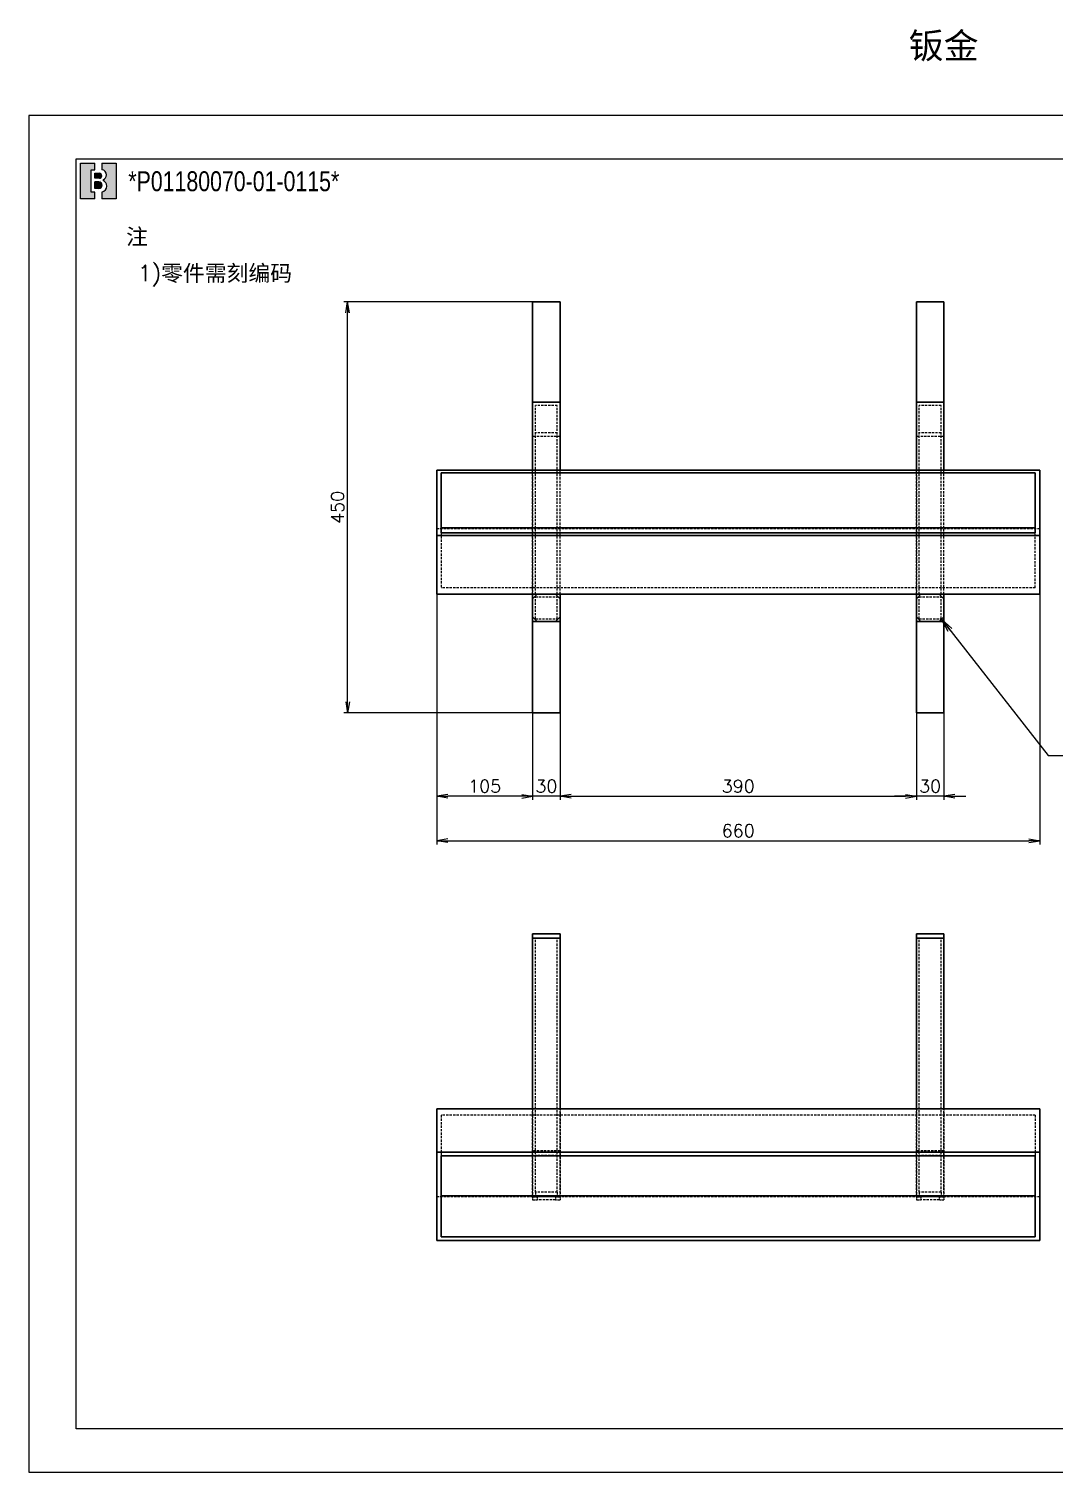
# Model space of a CAD drawing. Header units: inches. Extents: x 21 to 8642, y -3779 to 1599.
# Drawn here: x 2461 to 3583, y 19 to 1599 of the extents above; entities that cross this region are included whole.
import ezdxf

# ---------------------------------------------------------------- set-up
doc = ezdxf.new("R2010")
doc.units = ezdxf.units.IN
doc.header["$MEASUREMENT"] = 0
doc.linetypes.add('HIDDEN-HOKUTO', pattern=[3.8, 2.5, -1.3])
doc.layers.add('AM_HID', color=1, linetype='HIDDEN-HOKUTO', lineweight=25)
doc.layers.add('title_frame', color=7, linetype='Continuous')
doc.layers.add('word_dim', color=253, linetype='Continuous')
doc.styles.get("Standard").update_dxf_attribs({"font": 'txt', "bigfont": 'gbcbig.shx'})
doc.dimstyles.new('STANDARD1-4$0', dxfattribs={"dimscale": 4, "dimtxt": 3.5, "dimasz": 3, "dimexe": 1, "dimexo": 0, "dimgap": 1, "dimtad": 3, "dimdsep": 46, "dimtxsty": 'Standard', "dimblk1": 'OPEN', "dimblk2": 'OPEN', "dimsah": 1, "dimcen": 0, "dimclrd": 256, "dimclre": 256, "dimclrt": 3, "dimadec": 0, "dimazin": 0, "dimtfac": 1, "dimtmove": 0, "dimatfit": 3, "dimldrblk": 'OPEN', "dimfxl": 0, "dimtolj": 1, "dimtzin": 0, "dimarcsym": 0})
doc.dimstyles.new('副本 HKT 1-5', dxfattribs={"dimscale": 5, "dimtxt": 3.5, "dimasz": 3, "dimexe": 1, "dimexo": 0, "dimgap": 1, "dimtad": 3, "dimdsep": 46, "dimtxsty": 'Standard', "dimblk1": 'OPEN', "dimblk2": 'OPEN', "dimsah": 1, "dimcen": 0, "dimclrd": 256, "dimclre": 256, "dimclrt": 3, "dimazin": 2, "dimtfac": 1, "dimtmove": 0, "dimatfit": 3, "dimldrblk": 'OPEN', "dimfxl": 0, "dimtolj": 1, "dimlwd": 25, "dimlwe": 25, "dimarcsym": 0})

# ---------------------------------------------------------------- blocks, each defined once
blk = doc.blocks.new('_Open')
at = {"color": 0, "lineweight": -2}
for p, q in [((-1, 0.1666666666666667), (0, 0)), ((-1, -0.1666666666666667), (0, 0)), ((0, 0), (-1, 0))]:
    blk.add_line(p, q, dxfattribs=at)
blk = doc.blocks.new('*D362')
at = {"layer": 'DEFPOINTS', "color": 0, "linetype": 'Continuous', "ltscale": 2}
for p in [(2809.941630236312, 1300.011999645863), (3012.46571747403, 1300.011999645863), (3012.46571747403, 850.0119996458634)]:
    blk.add_point(p, dxfattribs=at)
at = {"layer": 'word_dim', "linetype": 'Continuous', "lineweight": -2, "ltscale": 2}
for p, q in [((3012.46571747403, 1300.011999645863), (2805.941630236312, 1300.011999645863)), ((2809.941630236311, 862.0119996458635), (2809.941630236312, 1288.011999645863)), ((3012.46571747403, 850.0119996458634), (2805.941630236311, 850.0119996458635))]:
    blk.add_line(p, q, dxfattribs=at)
at = {"layer": 'word_dim', "linetype": 'Continuous', "lineweight": -2, "ltscale": 2, "xscale": 12, "yscale": 12, "zscale": 12}
for p, rotation in [((2809.941630236312, 1300.011999645863), 90), ((2809.941630236311, 850.0119996458635), 270)]:
    blk.add_blockref('_Open', p, dxfattribs=dict(at, rotation=rotation))
at = {"layer": 'word_dim', "color": 3, "linetype": 'Continuous', "ltscale": 2, "insert": (2798.941630236311, 1075.011999645864), "char_height": 14, "attachment_point": 5, "rotation": 90}
blk.add_mtext('\\A1;450', dxfattribs=at)
blk = doc.blocks.new('*D363')
at = {"layer": 'DEFPOINTS', "color": 0, "linetype": 'Continuous', "ltscale": 2}
for p in [(3012.46571747403, 850.0119996458634), (3042.46571747403, 850.0119996458634), (3012.46571747403, 758.7543007391614)]:
    blk.add_point(p, dxfattribs=at)
at = {"layer": 'word_dim', "linetype": 'Continuous', "lineweight": -2, "ltscale": 2}
for p, q in [((3012.46571747403, 850.0119996458634), (3012.46571747403, 754.7543007391614)), ((3042.46571747403, 850.0119996458634), (3042.46571747403, 754.7543007391614)), ((3000.46571747403, 758.7543007391614), (2988.46571747403, 758.7543007391614)), ((3042.46571747403, 758.7543007391614), (3012.46571747403, 758.7543007391614)), ((3054.46571747403, 758.7543007391614), (3066.46571747403, 758.7543007391614))]:
    blk.add_line(p, q, dxfattribs=at)
at = {"layer": 'word_dim', "linetype": 'Continuous', "lineweight": -2, "ltscale": 2, "xscale": 12, "yscale": 12, "zscale": 12}
blk.add_blockref('_Open', (3012.46571747403, 758.7543007391614), dxfattribs=at)
at = {"layer": 'word_dim', "linetype": 'Continuous', "lineweight": -2, "ltscale": 2, "xscale": 12, "yscale": 12, "zscale": 12, "rotation": 180}
blk.add_blockref('_Open', (3042.46571747403, 758.7543007391614), dxfattribs=at)
at = {"layer": 'word_dim', "color": 3, "linetype": 'Continuous', "ltscale": 2, "insert": (3027.46571747403, 769.7543007391614), "char_height": 14, "attachment_point": 5}
blk.add_mtext('\\A1;30', dxfattribs=at)
blk = doc.blocks.new('*D364')
at = {"layer": 'DEFPOINTS', "color": 0, "linetype": 'Continuous', "ltscale": 2}
for p in [(3042.46571747403, 850.0119996458634), (3432.465717474044, 850.0119996458634), (3432.465717474044, 758.7543007391614)]:
    blk.add_point(p, dxfattribs=at)
at = {"layer": 'word_dim', "linetype": 'Continuous', "lineweight": -2, "ltscale": 2}
for p, q in [((3042.46571747403, 850.0119996458634), (3042.46571747403, 754.7543007391614)), ((3432.465717474044, 850.0119996458634), (3432.465717474044, 754.7543007391614)), ((3054.46571747403, 758.7543007391614), (3420.465717474044, 758.7543007391614))]:
    blk.add_line(p, q, dxfattribs=at)
at = {"layer": 'word_dim', "linetype": 'Continuous', "lineweight": -2, "ltscale": 2, "xscale": 12, "yscale": 12, "zscale": 12, "rotation": 180}
blk.add_blockref('_Open', (3042.46571747403, 758.7543007391614), dxfattribs=at)
at = {"layer": 'word_dim', "linetype": 'Continuous', "lineweight": -2, "ltscale": 2, "xscale": 12, "yscale": 12, "zscale": 12}
blk.add_blockref('_Open', (3432.465717474044, 758.7543007391614), dxfattribs=at)
at = {"layer": 'word_dim', "color": 3, "linetype": 'Continuous', "ltscale": 2, "insert": (3237.465717474037, 769.7543007391614), "char_height": 14, "attachment_point": 5}
blk.add_mtext('\\A1;390', dxfattribs=at)
blk = doc.blocks.new('*D365')
at = {"layer": 'DEFPOINTS', "color": 0, "linetype": 'Continuous', "ltscale": 2}
for p in [(3432.465717474044, 850.0119996458634), (3462.46571747403, 850.0119996458634), (3432.465717474044, 758.7543007391614)]:
    blk.add_point(p, dxfattribs=at)
at = {"layer": 'word_dim', "linetype": 'Continuous', "lineweight": -2, "ltscale": 2}
for p, q in [((3432.465717474044, 850.0119996458634), (3432.465717474044, 754.7543007391614)), ((3462.46571747403, 850.0119996458634), (3462.46571747403, 754.7543007391614)), ((3420.465717474044, 758.7543007391614), (3408.465717474044, 758.7543007391614)), ((3462.46571747403, 758.7543007391614), (3432.465717474044, 758.7543007391614)), ((3474.46571747403, 758.7543007391614), (3486.46571747403, 758.7543007391614))]:
    blk.add_line(p, q, dxfattribs=at)
at = {"layer": 'word_dim', "linetype": 'Continuous', "lineweight": -2, "ltscale": 2, "xscale": 12, "yscale": 12, "zscale": 12}
blk.add_blockref('_Open', (3432.465717474044, 758.7543007391614), dxfattribs=at)
at = {"layer": 'word_dim', "linetype": 'Continuous', "lineweight": -2, "ltscale": 2, "xscale": 12, "yscale": 12, "zscale": 12, "rotation": 180}
blk.add_blockref('_Open', (3462.46571747403, 758.7543007391614), dxfattribs=at)
at = {"layer": 'word_dim', "color": 3, "linetype": 'Continuous', "ltscale": 2, "insert": (3447.465717474037, 769.7543007391614), "char_height": 14, "attachment_point": 5}
blk.add_mtext('\\A1;30', dxfattribs=at)
blk = doc.blocks.new('*D366')
at = {"layer": 'DEFPOINTS', "color": 0, "linetype": 'Continuous', "ltscale": 2}
for p in [(2907.46571747403, 980.0119996458634), (3567.46571747403, 980.0119996458634), (3567.46571747403, 709.9547822148415)]:
    blk.add_point(p, dxfattribs=at)
at = {"layer": 'word_dim', "linetype": 'Continuous', "lineweight": -2, "ltscale": 2}
for p, q in [((2907.46571747403, 980.0119996458634), (2907.46571747403, 705.9547822148415)), ((3567.46571747403, 980.0119996458634), (3567.46571747403, 705.9547822148415)), ((2919.46571747403, 709.9547822148415), (3555.46571747403, 709.9547822148415))]:
    blk.add_line(p, q, dxfattribs=at)
at = {"layer": 'word_dim', "linetype": 'Continuous', "lineweight": -2, "ltscale": 2, "xscale": 12, "yscale": 12, "zscale": 12, "rotation": 180}
blk.add_blockref('_Open', (2907.46571747403, 709.9547822148415), dxfattribs=at)
at = {"layer": 'word_dim', "linetype": 'Continuous', "lineweight": -2, "ltscale": 2, "xscale": 12, "yscale": 12, "zscale": 12}
blk.add_blockref('_Open', (3567.46571747403, 709.9547822148415), dxfattribs=at)
at = {"layer": 'word_dim', "color": 3, "linetype": 'Continuous', "ltscale": 2, "insert": (3237.46571747403, 720.9547822148415), "char_height": 14, "attachment_point": 5}
blk.add_mtext('\\A1;660', dxfattribs=at)
blk = doc.blocks.new('*D367')
at = {"layer": 'DEFPOINTS', "color": 0, "linetype": 'Continuous', "ltscale": 2}
for p in [(2907.46571747403, 980.0119996458634), (3012.46571747403, 850.0119996458707), (2907.46571747403, 758.7543007391614)]:
    blk.add_point(p, dxfattribs=at)
at = {"layer": 'word_dim', "linetype": 'Continuous', "lineweight": -2, "ltscale": 2}
for p, q in [((2907.46571747403, 980.0119996458634), (2907.46571747403, 754.7543007391614)), ((3012.46571747403, 850.0119996458707), (3012.46571747403, 754.7543007391614)), ((3000.46571747403, 758.7543007391614), (2919.46571747403, 758.7543007391614))]:
    blk.add_line(p, q, dxfattribs=at)
at = {"layer": 'word_dim', "linetype": 'Continuous', "lineweight": -2, "ltscale": 2, "xscale": 12, "yscale": 12, "zscale": 12, "rotation": 180}
blk.add_blockref('_Open', (2907.46571747403, 758.7543007391614), dxfattribs=at)
at = {"layer": 'word_dim', "linetype": 'Continuous', "lineweight": -2, "ltscale": 2, "xscale": 12, "yscale": 12, "zscale": 12}
blk.add_blockref('_Open', (3012.46571747403, 758.7543007391614), dxfattribs=at)
at = {"layer": 'word_dim', "color": 3, "linetype": 'Continuous', "ltscale": 2, "insert": (2959.96571747403, 769.7543007391614), "char_height": 14, "attachment_point": 5}
blk.add_mtext('\\A1;105', dxfattribs=at)
blk = doc.blocks.new('B\\M+18B40\\M+196A7\\M+100CF\\M+100B0\\M+100B8')
blk.add_hatch(color=1).paths.add_polyline_path([(0.3999999986702711, 0.8149999997779807), (0.3999999986702711, 0.9999999997779806), (-1.3297288e-09, 0.9999999997779806), (-1.3297288e-09, -2.220193e-10), (0.3999999986702711, -2.220193e-10), (0.3999999986702711, 0.1849999997779807), (0.2999999986702711, 0.1849999997779807), (0.2999999986702711, 0.8149999997779807)])
h = blk.add_hatch(color=1)
edge = h.paths.add_edge_path()
edge.add_line((0.5999999986702714, 0.9999999997779806), (0.5999999986702718, 0.8142220507965398))
edge.add_arc((0.5849999986702712, 0.6699999997779816), 0.1449999999999991, -5.115907697472721e-13, 84.06222754839428, ccw=False)
edge.add_arc((0.5849999986702707, 0.6699999997779802), 0.1449999999999993, -69.82872865353448, 1.1368683772161603e-13, ccw=False)
edge.add_line((0.6349999986702715, 0.5338934238898192), (0.6349999986702711, 0.5120827805020305))
edge.add_arc((0.5699999986702688, 0.3549999997779789), 0.1700000000000021, 3.979039320256561e-13, 67.5204943905955, ccw=False)
edge.add_arc((0.5699999986702724, 0.3549999997779802), 0.1699999999999993, -79.83575137827683, 0, ccw=False)
edge.add_line((0.5999999986702714, 0.1876679944711657), (0.5999999986702714, -2.220192918400699e-10))
edge.add_line((0.5999999986702714, -2.220193e-10), (0.9999999986702712, -2.220193e-10))
edge.add_line((0.9999999986702712, -2.220193e-10), (0.9999999986702712, 0.9999999997779806))
edge.add_line((0.9999999986702712, 0.9999999997779806), (0.5999999986702714, 0.9999999997779806))
h = blk.add_hatch(color=1)
edge = h.paths.add_edge_path()
edge.add_arc((0.5299999986702706, 0.6449999997779808), 0.07, 359.9999999999989, 450)
edge.add_line((0.5299999986702706, 0.7149999997779806), (0.3999999986702711, 0.7149999997779806))
edge.add_line((0.3999999986702711, 0.7149999997779806), (0.3999999986702711, 0.5749999997779809))
edge.add_line((0.3999999986702711, 0.5749999997779809), (0.5299999986702701, 0.5749999997779809))
edge.add_arc((0.5299999986702701, 0.6449999997779808), 0.07, 270, 359.9999999999999)
h = blk.add_hatch(color=1)
edge = h.paths.add_edge_path()
edge.add_arc((0.5149999986702705, 0.3799999997779802), 0.095, 1.018e-13, 90)
edge.add_line((0.5149999986702705, 0.4749999997779804), (0.3999999986702711, 0.4749999997779808))
edge.add_line((0.3999999986702711, 0.4749999997779808), (0.3999999986702711, 0.2849999997779809))
edge.add_line((0.3999999986702711, 0.2849999997779809), (0.5149999986702718, 0.2849999997779809))
edge.add_arc((0.5149999986702718, 0.379999999777981), 0.095, 270, 360.0000000000003)
at = {"color": 1}
for p, q in [((-1.3297288e-09, -2.220193e-10), (-1.3297288e-09, 0.9999999997779806)), ((-1.3297288e-09, 0.9999999997779806), (0.3999999986702711, 0.9999999997779806)), ((0.2999999986702711, 0.8149999997779807), (0.3999999986702711, 0.8149999997779807)), ((0.2999999986702711, 0.1849999997779807), (0.2999999986702711, 0.8149999997779807)), ((0.3999999986702711, 0.8149999997779807), (0.3999999986702711, 0.9999999997779806)), ((0.5999999986702714, 0.9999999997779806), (0.5999999986702718, 0.8142220507965398)), ((0.5999999986702714, 0.9999999997779806), (0.9999999986702712, 0.9999999997779806)), ((0.9999999986702712, 0.9999999997779806), (0.9999999986702712, -2.220193e-10)), ((0.3999999986702711, 0.7149999997779806), (0.5299999986702706, 0.7149999997779806)), ((0.3999999986702711, 0.5749999997779809), (0.3999999986702711, 0.7149999997779806)), ((0.5299999986702701, 0.5749999997779809), (0.3999999986702711, 0.5749999997779809)), ((0.5149999986702705, 0.4749999997779804), (0.3999999986702711, 0.4749999997779808)), ((0.3999999986702711, 0.2849999997779809), (0.3999999986702711, 0.4749999997779808)), ((0.5699999986702711, 0.5249999997779802), (0.5699999986702716, 0.5249999997779807)), ((0.5999999986702705, 0.6449999997779794), (0.59999999867027, 0.6449999997779803)), ((0.6349999986702715, 0.5338934238898192), (0.6349999986702711, 0.5120827805020305)), ((0.7299999986702704, 0.6699999997779807), (0.7299999986702704, 0.6699999997779802)), ((0.3999999986702711, 0.1849999997779807), (0.2999999986702711, 0.1849999997779807)), ((0.5149999986702718, 0.2849999997779809), (0.3999999986702711, 0.2849999997779809)), ((0.3999999986702711, -2.220193e-10), (0.3999999986702711, 0.1849999997779807)), ((0.5999999986702714, 0.1876679944711657), (0.5999999986702714, -2.220193e-10)), ((0.6099999986702707, 0.3799999997779806), (0.609999998670272, 0.3799999997779815)), ((0.739999998670271, 0.3549999997779802), (0.739999998670271, 0.3549999997779802)), ((0.3999999986702711, -2.220193e-10), (-1.3297288e-09, -2.220193e-10)), ((0.9999999986702712, -2.220193e-10), (0.5999999986702714, -2.220193e-10))]:
    blk.add_line(p, q, dxfattribs=at)
for centre, radius, start, end in [((0.5849999986702712, 0.6699999997779816), 0.1449999999999991, 359.9999999999995, 84.06222754839432), ((0.5149999986702705, 0.3799999997779802), 0.095, 1.018e-13, 90), ((0.5299999986702706, 0.6449999997779808), 0.07, 359.9999999999989, 90), ((0.5299999986702701, 0.6449999997779808), 0.07, 270, 359.9999999999999), ((0.5849999986702707, 0.6699999997779802), 0.1449999999999993, 290.1712713464655, 1.781e-13), ((0.5699999986702688, 0.3549999997779789), 0.1700000000000021, 4.58e-13, 67.52049439059552), ((0.5149999986702718, 0.379999999777981), 0.095, 270, 2.799e-13), ((0.5699999986702724, 0.3549999997779802), 0.1699999999999993, 280.1642486217232, 0)]:
    blk.add_arc(centre, radius, start, end, dxfattribs=at)
blk.add_attdef('B機密ﾏｰｸ', (-0.0857467348302255, 1.074949466596297), '', height=0.2)

msp = doc.modelspace()

# ---------------------------------------------------------------- linework, layer by layer
at = {"color": 7, "lineweight": 35}
for p, q in [((3042.46571747403, 1300.011999645871), (3012.46571747403, 1300.011999645871)), ((3012.46571747403, 1300.011999645871), (3012.46571747403, 1190.012670645872)), ((3042.46571747403, 1115.764959645876), (3042.46571747403, 1300.011999645871)), ((3462.46571747403, 1300.011999645871), (3432.46571747403, 1300.011999645871)), ((3432.46571747403, 1300.011999645871), (3432.46571747403, 1190.012670645872)), ((3462.46571747403, 1115.764959645876), (3462.46571747403, 1300.011999645871)), ((3042.46571747403, 1190.012670645872), (3012.46571747403, 1190.012670645872)), ((3012.46571747403, 1115.765020645875), (3012.46571747403, 1190.012670645872)), ((3042.46571747403, 1115.765020645875), (3042.46571747403, 1190.012670645872)), ((3462.46571747403, 1190.012670645872), (3432.46571747403, 1190.012670645872)), ((3432.46571747403, 1115.765020645875), (3432.46571747403, 1190.012670645872)), ((3462.46571747403, 1115.765020645875), (3462.46571747403, 1190.012670645872)), ((2907.46571747403, 1115.765142645872), (2907.46571747403, 1044.256262645871)), ((3567.46571747403, 1115.765142645872), (2907.46571747403, 1115.765142645872)), ((3562.46571747403, 1112.785589645875), (2912.46571747403, 1112.785589645875)), ((2912.46571747403, 1112.785589645875), (2912.46571747403, 1047.235815645876)), ((3562.46571747403, 1047.235815645876), (3562.46571747403, 1112.785589645875)), ((3567.46571747403, 1044.256262645871), (3567.46571747403, 1115.765142645872)), ((3567.46571747403, 1044.256262645871), (2907.46571747403, 1044.256262645871)), ((2907.46571747403, 1044.256262645871), (2907.46571747403, 980.0119996458707)), ((3562.46571747403, 1052.55661664587), (2912.46571747403, 1052.55661664587)), ((3562.46571747403, 1047.235815645876), (2912.46571747403, 1047.235815645876)), ((3567.46571747403, 1044.256262645871), (3567.46571747403, 980.0119996458707)), ((3567.46571747403, 980.0119996458707), (2907.46571747403, 980.0119996458707)), ((3042.46571747403, 980.0119996458707), (3012.46571747403, 980.0119996458707)), ((3012.46571747403, 975.0119996458707), (3012.46571747403, 980.0119996458707)), ((3012.46571747403, 975.0119996458707), (3017.46571747403, 980.0119996458707)), ((3042.46571747403, 980.0119996458707), (3012.46571747403, 980.0119996458707)), ((3037.46571747403, 980.0119996458707), (3017.46571747403, 980.0119996458707)), ((3037.46571747403, 980.0119996458707), (3042.46571747403, 975.0119996458707)), ((3042.46571747403, 980.0119996458707), (3042.46571747403, 950.0119996458707)), ((3042.46571747403, 975.011785645871), (3042.46571747403, 980.011785645871)), ((3462.46571747403, 980.0119996458707), (3432.46571747403, 980.0119996458707)), ((3432.46571747403, 975.0119996458707), (3432.46571747403, 980.0119996458707)), ((3432.46571747403, 975.0119996458707), (3437.46571747403, 980.0119996458707)), ((3462.46571747403, 980.0119996458707), (3432.46571747403, 980.0119996458707)), ((3457.46571747403, 980.0119996458707), (3437.46571747403, 980.0119996458707)), ((3457.46571747403, 980.0119996458707), (3462.46571747403, 975.0119996458707)), ((3462.46571747403, 980.0119996458707), (3462.46571747403, 950.0119996458707)), ((3462.46571747403, 975.011785645871), (3462.46571747403, 980.011785645871)), ((3012.46571747403, 955.0119996458707), (3012.46571747403, 975.0119996458707)), ((3042.46571747403, 975.0119996458707), (3042.46571747403, 955.0119996458707)), ((3432.46571747403, 955.0119996458707), (3432.46571747403, 975.0119996458707)), ((3462.46571747403, 975.0119996458707), (3462.46571747403, 955.0119996458707)), ((3012.46571747403, 950.0119996458707), (3012.46571747403, 955.0119996458707)), ((3012.46571747403, 955.0119996458707), (3017.46571747403, 950.0119996458707)), ((3012.46571747403, 950.0119996458707), (3017.46571747403, 950.0119996458707)), ((3012.46571747403, 950.011785645871), (3012.46571747403, 850.0119996458707)), ((3017.46571747403, 950.0119996458707), (3037.46571747403, 950.0119996458707)), ((3042.46571747403, 955.0119996458707), (3037.46571747403, 950.0119996458707)), ((3037.46571747403, 950.0119996458707), (3042.46571747403, 950.0119996458707)), ((3042.46571747403, 850.0119996458707), (3042.46571747403, 955.011785645871)), ((3432.46571747403, 950.0119996458707), (3432.46571747403, 955.0119996458707)), ((3432.46571747403, 955.0119996458707), (3437.46571747403, 950.0119996458707)), ((3432.46571747403, 950.0119996458707), (3437.46571747403, 950.0119996458707)), ((3432.46571747403, 950.011785645871), (3432.46571747403, 850.0119996458707)), ((3437.46571747403, 950.0119996458707), (3457.46571747403, 950.0119996458707)), ((3462.46571747403, 955.0119996458707), (3457.46571747403, 950.0119996458707)), ((3457.46571747403, 950.0119996458707), (3462.46571747403, 950.0119996458707)), ((3462.46571747403, 850.0119996458707), (3462.46571747403, 955.011785645871)), ((3012.46571747403, 850.0119996458707), (3042.46571747403, 850.0119996458707)), ((3432.46571747403, 850.0119996458707), (3462.46571747403, 850.0119996458707)), ((3042.46571747403, 608.3095036458726), (3012.46571747403, 608.3095036458726)), ((3012.46571747403, 608.3095036458726), (3012.46571747403, 603.3095036458726)), ((3042.46571747403, 603.3095036458726), (3012.46571747403, 603.3095036458726)), ((3012.46571747403, 603.3095036458726), (3012.46571747403, 416.6758486458675)), ((3012.46571747403, 416.6758946458685), (3012.46571747403, 603.3095036458726)), ((3042.46571747403, 608.3095036458726), (3042.46571747403, 603.3095036458726)), ((3042.46571747403, 416.6758946458685), (3042.46571747403, 603.3095036458726)), ((3462.46571747403, 608.3095036458726), (3432.46571747403, 608.3095036458726)), ((3432.46571747403, 608.3095036458726), (3432.46571747403, 603.3095036458726)), ((3462.46571747403, 603.3095036458726), (3432.46571747403, 603.3095036458726)), ((3432.46571747403, 603.3095036458726), (3432.46571747403, 416.6758486458675)), ((3432.46571747403, 416.6758946458685), (3432.46571747403, 603.3095036458726)), ((3462.46571747403, 608.3095036458726), (3462.46571747403, 603.3095036458726)), ((3462.46571747403, 416.6758946458685), (3462.46571747403, 603.3095036458726)), ((2907.46571747403, 416.6758946458685), (2907.46571747403, 369.003317645871)), ((3567.46571747403, 416.6758946458685), (2907.46571747403, 416.6758946458685)), ((3567.46571747403, 416.6758946458685), (3567.46571747403, 369.003317645871)), ((2907.46571747403, 369.003317645871), (2907.46571747403, 272.6369386458714)), ((3567.46571747403, 369.003317645871), (2907.46571747403, 369.003317645871)), ((3562.46571747403, 364.9880586458712), (2912.46571747403, 364.9880586458712)), ((2912.46571747403, 364.9880586458712), (2912.46571747403, 276.6521976458712)), ((3562.46571747403, 276.6521976458712), (3562.46571747403, 364.9880586458712)), ((3567.46571747403, 272.6369386458714), (3567.46571747403, 369.003317645871)), ((3562.46571747403, 321.3452366458769), (2912.46571747403, 321.3452366458769)), ((3567.46571747403, 272.6369386458714), (2907.46571747403, 272.6369386458714)), ((3562.46571747403, 276.6521976458712), (2912.46571747403, 276.6521976458712))]:
    msp.add_line(p, q, dxfattribs=at)
at = {"layer": 'AM_HID'}
for p, q in [((3012.46571747403, 1190.012670645872), (3012.46571747403, 975.011785645871)), ((3039.46571747403, 1186.27689264587), (3015.46571747403, 1186.27689264587)), ((3015.46571747403, 980.0119996458707), (3015.46571747403, 1186.27689264587)), ((3039.46571747403, 980.0119996458707), (3039.46571747403, 1186.27689264587)), ((3432.46571747403, 1190.012670645872), (3432.46571747403, 975.011785645871)), ((3459.46571747403, 1186.27689264587), (3435.46571747403, 1186.27689264587)), ((3435.46571747403, 980.0119996458707), (3435.46571747403, 1186.27689264587)), ((3459.46571747403, 980.0119996458707), (3459.46571747403, 1186.27689264587)), ((3039.46571747403, 1156.390997645871), (3015.46571747403, 1156.390997645871)), ((3459.46571747403, 1156.390997645871), (3435.46571747403, 1156.390997645871)), ((3042.46571747403, 1152.655249645872), (3012.46571747403, 1152.655249645872)), ((3462.46571747403, 1152.655249645872), (3432.46571747403, 1152.655249645872)), ((3012.46571747403, 980.0119996458707), (3012.46571747403, 1115.765020645875)), ((3042.46571747403, 980.0119996458707), (3042.46571747403, 1115.765020645875)), ((3042.46571747403, 980.011785645871), (3042.46571747403, 1115.764959645876)), ((3432.46571747403, 980.0119996458707), (3432.46571747403, 1115.765020645875)), ((3462.46571747403, 980.0119996458707), (3462.46571747403, 1115.765020645875)), ((3462.46571747403, 980.011785645871), (3462.46571747403, 1115.764959645876)), ((3567.46571747403, 1051.520849645876), (2907.46571747403, 1051.520849645876)), ((2912.46571747403, 1047.235815645876), (2912.46571747403, 987.0068116458679)), ((3562.46571747403, 987.0068116458679), (3562.46571747403, 1047.235815645876)), ((3562.46571747403, 987.0068116458679), (2912.46571747403, 987.0068116458679)), ((3012.46571747403, 955.0119996458707), (3012.46571747403, 975.0119996458707)), ((3015.46571747403, 953.0119996458707), (3015.46571747403, 977.0119996458707)), ((3015.46571747403, 977.0119996458707), (3039.46571747403, 977.0119996458707)), ((3039.46571747403, 953.0119996458707), (3039.46571747403, 977.0119996458707)), ((3432.46571747403, 955.0119996458707), (3432.46571747403, 975.0119996458707)), ((3435.46571747403, 953.0119996458707), (3435.46571747403, 977.0119996458707)), ((3435.46571747403, 977.0119996458707), (3459.46571747403, 977.0119996458707)), ((3459.46571747403, 953.0119996458707), (3459.46571747403, 977.0119996458707)), ((3015.46571747403, 953.0119996458707), (3039.46571747403, 953.0119996458707)), ((3017.46571747403, 950.0119996458707), (3037.46571747403, 950.0119996458707)), ((3435.46571747403, 953.0119996458707), (3459.46571747403, 953.0119996458707)), ((3437.46571747403, 950.0119996458707), (3457.46571747403, 950.0119996458707)), ((3042.46571747403, 603.3095036458726), (3012.46571747403, 603.3095036458726)), ((3015.46571747403, 325.3438326458672), (3015.46571747403, 603.3095036458726)), ((3039.46571747403, 325.3438326458672), (3039.46571747403, 603.3095036458726)), ((3042.46571747403, 603.3095036458726), (3042.46571747403, 320.3095006458716)), ((3462.46571747403, 603.3095036458726), (3432.46571747403, 603.3095036458726)), ((3435.46571747403, 325.3438326458672), (3435.46571747403, 603.3095036458726)), ((3459.46571747403, 325.3438326458672), (3459.46571747403, 603.3095036458726)), ((3462.46571747403, 603.3095036458726), (3462.46571747403, 320.3095006458716)), ((3012.46571747403, 320.3095006458716), (3012.46571747403, 416.6758946458685)), ((3012.46571747403, 416.6758486458675), (3012.46571747403, 320.3095006458716)), ((3042.46571747403, 320.3095006458716), (3042.46571747403, 416.6758946458685)), ((3432.46571747403, 320.3095006458716), (3432.46571747403, 416.6758946458685)), ((3432.46571747403, 416.6758486458675), (3432.46571747403, 320.3095006458716)), ((3462.46571747403, 320.3095006458716), (3462.46571747403, 416.6758946458685)), ((2912.46571747403, 409.6810976458764), (2912.46571747403, 364.9880586458712)), ((3562.46571747403, 409.6810976458764), (2912.46571747403, 409.6810976458764)), ((3562.46571747403, 409.6810976458764), (3562.46571747403, 364.9880586458712)), ((3042.46571747403, 370.6529146458743), (3012.46571747403, 370.6529146458743)), ((3039.46571747403, 365.6185666458732), (3015.46571747403, 365.6185666458732)), ((3462.46571747403, 370.6529146458743), (3432.46571747403, 370.6529146458743)), ((3459.46571747403, 365.6185666458732), (3435.46571747403, 365.6185666458732)), ((3567.46571747403, 320.3095006458716), (2907.46571747403, 320.3095006458716)), ((3042.46571747403, 320.3095006458716), (3012.46571747403, 320.3095006458716)), ((3042.46571747403, 320.3095006458716), (3012.46571747403, 320.3095006458716)), ((3039.46571747403, 325.3438326458672), (3015.46571747403, 325.3438326458672)), ((3037.46571747403, 320.3095006458716), (3017.46571747403, 320.3095006458716)), ((3037.46571747403, 317.1095036458682), (3017.46571747403, 317.1095036458682)), ((3462.46571747403, 320.3095006458716), (3432.46571747403, 320.3095006458716)), ((3462.46571747403, 320.3095006458716), (3432.46571747403, 320.3095006458716)), ((3459.46571747403, 325.3438326458672), (3435.46571747403, 325.3438326458672)), ((3457.46571747403, 320.3095006458716), (3437.46571747403, 320.3095006458716)), ((3457.46571747403, 317.1095036458682), (3437.46571747403, 317.1095036458682))]:
    msp.add_line(p, q, dxfattribs=at)
at = {"layer": 'AM_HID', "ltscale": 0.124995}
for p, q in [((3012.46571747403, 955.0116026458672), (3012.46571747403, 950.011785645871)), ((3432.46571747403, 955.0116026458672), (3432.46571747403, 950.011785645871))]:
    msp.add_line(p, q, dxfattribs=at)
at = {"layer": 'AM_HID', "ltscale": 0.08}
for p, q in [((3012.46571747403, 320.3095006458716), (3012.46571747403, 317.1095036458682)), ((3017.46571747403, 320.3095006458716), (3017.46571747403, 317.1095036458682)), ((3017.46571747403, 320.3095006458716), (3017.46571747403, 317.1095036458682)), ((3037.46571747403, 320.3095006458716), (3037.46571747403, 317.1095036458682)), ((3037.46571747403, 320.3095006458716), (3037.46571747403, 317.1095036458682)), ((3042.46571747403, 320.3095006458716), (3042.46571747403, 317.1095036458682)), ((3432.46571747403, 320.3095006458716), (3432.46571747403, 317.1095036458682)), ((3437.46571747403, 320.3095006458716), (3437.46571747403, 317.1095036458682)), ((3437.46571747403, 320.3095006458716), (3437.46571747403, 317.1095036458682)), ((3457.46571747403, 320.3095006458716), (3457.46571747403, 317.1095036458682)), ((3457.46571747403, 320.3095006458716), (3457.46571747403, 317.1095036458682)), ((3462.46571747403, 320.3095006458716), (3462.46571747403, 317.1095036458682))]:
    msp.add_line(p, q, dxfattribs=at)
at = {"layer": 'AM_HID', "ltscale": 0.125}
for p, q in [((3012.46571747403, 320.3095006458716), (3017.46571747403, 320.3095006458716)), ((3012.46571747403, 317.1095036458682), (3017.46571747403, 317.1095036458682)), ((3037.46571747403, 320.3095006458716), (3042.46571747403, 320.3095006458716)), ((3037.46571747403, 317.1095036458682), (3042.46571747403, 317.1095036458682)), ((3432.46571747403, 320.3095006458716), (3437.46571747403, 320.3095006458716)), ((3432.46571747403, 317.1095036458682), (3437.46571747403, 317.1095036458682)), ((3457.46571747403, 320.3095006458716), (3462.46571747403, 320.3095006458716)), ((3457.46571747403, 317.1095036458682), (3462.46571747403, 317.1095036458682))]:
    msp.add_line(p, q, dxfattribs=at)
at = {"layer": 'AM_HID', "ltscale": 0.125858}
for p, q in [((3015.46571747403, 325.3438326458672), (3015.46571747403, 320.3095006458716)), ((3039.46571747403, 325.3438326458672), (3039.46571747403, 320.3095006458716)), ((3435.46571747403, 325.3438326458672), (3435.46571747403, 320.3095006458716)), ((3459.46571747403, 325.3438326458672), (3459.46571747403, 320.3095006458716))]:
    msp.add_line(p, q, dxfattribs=at)
at = {"layer": 'title_frame', "color": 4}
msp.add_lwpolyline([(4561.116852481808, 1503.914003174908), (2461.116852481808, 1503.914003174908), (2461.116852481808, 18.91400317490798), (4561.116852481808, 18.91400317490798)], close=True, dxfattribs=at)
at = {"layer": 'title_frame'}
msp.add_lwpolyline([(2512.741852481808, 1456.601503174908), (4509.491852481837, 1456.601503174908), (4509.491852481837, 66.22650317490798), (2512.741852481808, 66.22650317490798)], close=True, dxfattribs=at)

# ---------------------------------------------------------------- block references
at = {"layer": 'title_frame', "xscale": 38.89374999998836, "yscale": 38.89374999999563, "zscale": 38.89374999999973}
msp.add_blockref('B\\M+18B40\\M+196A7\\M+100CF\\M+100B0\\M+100B8', (2517.641852533519, 1412.807753183541), dxfattribs=at)

# ---------------------------------------------------------------- texts
at = {"linetype": 'Continuous', "ltscale": 2, "insert": (3424.088340183482, 1594.298695810488), "char_height": 28, "width": 97.82244757481385, "attachment_point": 1}
msp.add_mtext('{\\fMicrosoft YaHei|b0|i0|c134|p34;\\C3;钣金}', dxfattribs=at)
at = {"ltscale": 2, "char_height": 17.5, "attachment_point": 1}
for s, insert, width in [('{\\fSimSun|b0|i0|c134|p2;\\C3;注}', (2567.574941330548, 1380.129960734976), 51.82345839166373), ('{\\Fromans,bigfont|c134;\\C3;1)\\fSimSun|b0|i0|c134|p2;零件需刻编码}', (2580.401215617707, 1340.090216540684), 484.5306632479696)]:
    msp.add_mtext(s, dxfattribs=dict(at, insert=insert, width=width))
at = {"layer": 'word_dim', "color": 3, "linetype": 'Continuous', "insert": (2569.942705546522, 1442.832096888549), "char_height": 21.805, "width": 500, "attachment_point": 1}
msp.add_mtext('{\\f3 of 9 Barcode|b0|i0|c0|p82;\\W0.8;*P01180070-\\f3 of 9 Barcode|b0|i0|c134|p82;01\\f3 of 9 Barcode|b0|i0|c0|p82;-0\\f3 of 9 Barcode|b0|i0|c134|p82;115\\f3 of 9 Barcode|b0|i0|c0|p82;*}', dxfattribs=at)

# ---------------------------------------------------------------- dimensions: what is measured, and where the dimension line sits
at = {"layer": 'word_dim', "linetype": 'Continuous', "ltscale": 2}
dim = msp.add_linear_dim(base=(2809.941630236312, 1300.011999645863), p1=(3012.46571747403, 850.0119996458634), p2=(3012.46571747403, 1300.011999645863), angle=90, dimstyle='STANDARD1-4$0', dxfattribs=at)
dim.commit()
dim.dimension.update_dxf_attribs({"geometry": '*D362', "text_midpoint": (2798.941630236311, 1075.011999645864)})
for base, p1, p2, picture, middle in [((3567.46571747403, 709.9547822148415), (2907.46571747403, 980.0119996458634), (3567.46571747403, 980.0119996458634), '*D366', (3237.46571747403, 720.9547822148415)), ((2907.46571747403, 758.7543007391614), (3012.46571747403, 850.0119996458707), (2907.46571747403, 980.0119996458634), '*D367', (2959.96571747403, 769.7543007391614)), ((3432.465717474044, 758.7543007391614), (3042.46571747403, 850.0119996458634), (3432.465717474044, 850.0119996458634), '*D364', (3237.465717474037, 769.7543007391614))]:
    dim = msp.add_linear_dim(base=base, p1=p1, p2=p2, dimstyle='STANDARD1-4$0', dxfattribs=at)
    dim.commit()
    dim.dimension.update_dxf_attribs({"geometry": picture, "text_midpoint": middle})
for base, p1, p2, picture, middle in [((3012.46571747403, 758.7543007391614), (3042.46571747403, 850.0119996458634), (3012.46571747403, 850.0119996458634), '*D363', (3027.46571747403, 758.7543007391614)), ((3432.465717474044, 758.7543007391614), (3462.46571747403, 850.0119996458634), (3432.465717474044, 850.0119996458634), '*D365', (3447.465717474037, 758.7543007391614))]:
    dim = msp.add_linear_dim(base=base, p1=p1, p2=p2, dimstyle='STANDARD1-4$0', dxfattribs=at)
    dim.commit()
    dim.dimension.update_dxf_attribs({"geometry": picture, "text_midpoint": middle, "dimtype": 160})

# ---------------------------------------------------------------- leaders
at = {"layer": 'word_dim', "linetype": 'Continuous', "ltscale": 2, "annotation_type": 0, "has_hookline": 1, "hookline_direction": 0, "text_width": 98.33333333333337}
msp.add_leader([(3459.96571747403, 952.5119996458634), (3576.626937234631, 803.1979695380542), (3591.626937234631, 803.1979695380542)], dimstyle='副本 HKT 1-5', override={"dimgap": 1, "dimtad": 1}, dxfattribs=at)

doc.saveas('drawing.dxf')
